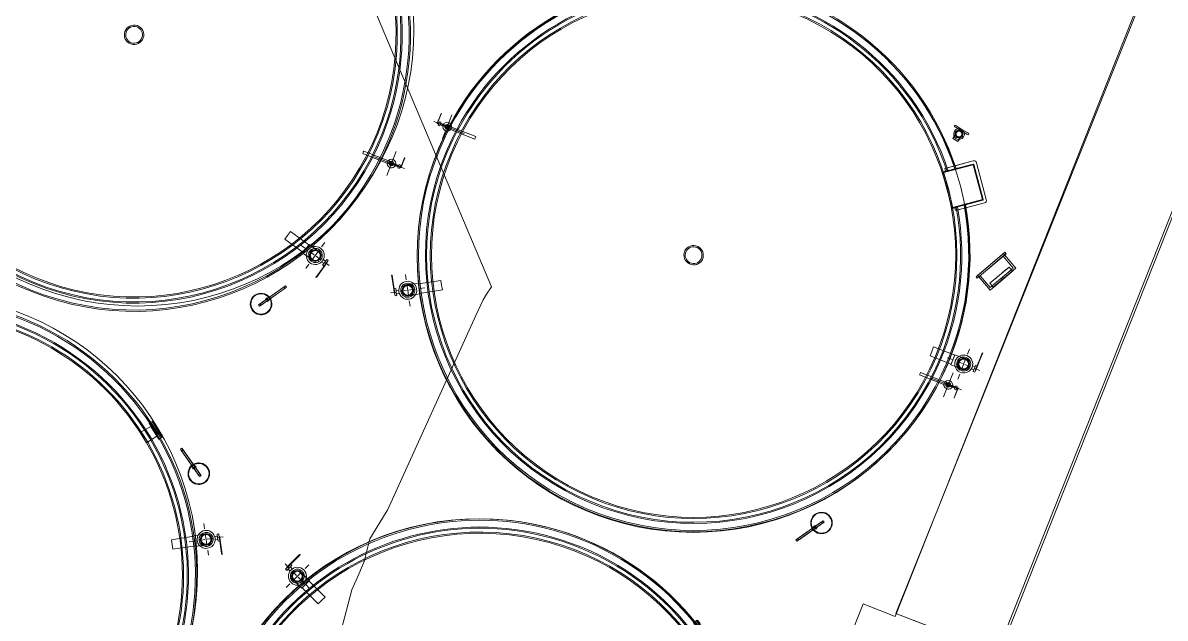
# Model space of a CAD drawing. Header units: metres. Extents: x -207 to 292, y -187 to 169.
# Drawn here: x -36 to -14.71, y -16.99 to -5.9 of the extents above; entities that cross this region are included whole.
import ezdxf

# ---------------------------------------------------------------- set-up
doc = ezdxf.new("R2010")
doc.units = ezdxf.units.M
doc.linetypes.add('Dash', pattern=[0.006, 0.003, -0.003])
for name, color, linetype, lineweight in [('C-TOPO', 7, 'Continuous', 9), ('C-TOPO-MAJR', 7, 'Continuous', 35), ('E-ELEC-EQPM', 7, 'Continuous', 9), ('EQUIPOS PIS', 7, 'Continuous', 9), ('P-SANR-FIXT', 7, 'Continuous', 9), ('P-SANR-FIXT-HDLN', 7, 'Dash', 9), ('VEREDAS', 7, 'Continuous', 9)]:
    doc.layers.add(name, color=color, linetype=linetype, lineweight=lineweight)
doc.layers.add('PR10-ARQ-PL-001-Emplazamiento-C-1_dwg', color=7, linetype='Continuous', lineweight=9, true_color=0x767676)

# ---------------------------------------------------------------- blocks, each defined once
blk = doc.blocks.new('M_Estanque-Terraza - M_Estanque-Terraza-2331352-PLANTA EMPLAZAMIENTO ACTUALIZADO')
at = {"layer": 'P-SANR-FIXT'}
for p, q in [((-4.04, -2.86), (-4.466, -3.222)), ((-4.466, -3.222), (-4.04, -2.86)), ((-4.04, -2.86), (-4.466, -3.222)), ((-4.466, -3.222), (-4.04, -2.86)), ((-4.415, -3.253), (-3.976, -2.879)), ((-4.415, -3.253), (-4.007, -2.906)), ((-4.007, -2.906), (-4.415, -3.253)), ((-4.415, -3.253), (-4.007, -2.906)), ((-4.007, -2.906), (-4.415, -3.253)), ((-3.95, -2.873), (-4.407, -3.262)), ((-4.407, -3.262), (-3.967, -2.887)), ((-4.04, -2.86), (-4.175, -2.975)), ((-4.175, -2.975), (-4.04, -2.86)), ((-4.044, -2.937), (-4.161, -3.037)), ((-3.974, -2.877), (-4.142, -3.021)), ((-4.142, -3.021), (-4.007, -2.906)), ((-4.007, -2.906), (-4.142, -3.021)), ((-4.142, -3.021), (-4.027, -2.922)), ((-4.194, -2.991), (-4.466, -3.222)), ((-4.466, -3.222), (-4.194, -2.991)), ((-4.161, -3.037), (-4.415, -3.253)), ((-4.161, -3.037), (-4.415, -3.253)), ((-4.415, -3.253), (-4.161, -3.037)), ((-4.471, -3.292), (-4.012, -3.832)), ((-4.012, -3.832), (-4.471, -3.292)), ((-4.471, -3.292), (-4.012, -3.832)), ((-4.012, -3.832), (-4.471, -3.292)), ((-4.471, -3.292), (-4.012, -3.832)), ((-4.012, -3.832), (-4.471, -3.292)), ((-3.981, -3.781), (-4.416, -3.27)), ((-4.416, -3.27), (-3.981, -3.781)), ((-3.981, -3.781), (-4.416, -3.27)), ((-4.416, -3.27), (-3.981, -3.781)), ((-4.416, -3.27), (-3.981, -3.781)), ((-3.981, -3.781), (-4.416, -3.27)), ((-4.416, -3.27), (-3.981, -3.781)), ((-3.981, -3.781), (-4.416, -3.27)), ((-3.972, -3.773), (-4.407, -3.262)), ((-4.407, -3.262), (-3.972, -3.773)), ((-3.972, -3.773), (-3.519, -3.388)), ((-3.536, -3.402), (-3.972, -3.773)), ((3.617, -3.281), (3.462, -3.441)), ((3.617, -3.281), (3.462, -3.441)), ((3.462, -3.441), (3.541, -3.362)), ((3.541, -3.362), (3.617, -3.281)), ((3.826, -3.397), (3.586, -3.645)), ((3.826, -3.397), (3.586, -3.645)), ((3.779, -3.443), (3.617, -3.281)), ((3.826, -3.397), (3.779, -3.443)), ((3.87, -3.441), (3.826, -3.397)), ((-3.529, -3.412), (-3.964, -3.783)), ((-3.56, -3.439), (-3.964, -3.783)), ((-3.964, -3.783), (-3.56, -3.439)), ((-3.56, -3.439), (-3.964, -3.783)), ((-3.964, -3.783), (-3.56, -3.439)), ((-3.964, -3.783), (-3.714, -3.57)), ((-3.714, -3.57), (-3.964, -3.783)), ((-3.964, -3.783), (-3.714, -3.57)), ((-3.941, -3.837), (-3.521, -3.479)), ((-3.521, -3.479), (-3.941, -3.837)), ((-3.941, -3.837), (-3.521, -3.479)), ((-3.521, -3.479), (-3.941, -3.837)), ((-3.941, -3.837), (-3.675, -3.61)), ((-3.675, -3.61), (-3.941, -3.837)), ((-3.714, -3.57), (-3.597, -3.47)), ((-3.695, -3.554), (-3.527, -3.411)), ((-3.695, -3.554), (-3.56, -3.439)), ((-3.56, -3.439), (-3.695, -3.554)), ((-3.58, -3.455), (-3.695, -3.554)), ((-3.656, -3.594), (-3.521, -3.479)), ((-3.521, -3.479), (-3.656, -3.594)), ((3.462, -3.441), (3.63, -3.597)), ((3.63, -3.597), (3.586, -3.645)), ((3.779, -3.443), (3.63, -3.597)), ((3.779, -3.443), (3.63, -3.597)), ((3.87, -3.441), (3.631, -3.688)), ((3.87, -3.441), (3.631, -3.688)), ((3.634, -3.691), (3.872, -3.444)), ((3.634, -3.691), (3.872, -3.444)), ((3.882, -3.453), (3.644, -3.699)), ((3.882, -3.453), (3.644, -3.699)), ((3.776, -3.562), (3.749, -3.591)), ((3.776, -3.562), (3.749, -3.591)), ((3.776, -3.562), (3.749, -3.591)), ((3.776, -3.562), (3.749, -3.591)), ((3.749, -3.591), (3.757, -3.598)), ((3.749, -3.591), (3.757, -3.598)), ((3.757, -3.598), (3.784, -3.569)), ((3.757, -3.598), (3.784, -3.569)), ((3.757, -3.598), (3.784, -3.569)), ((3.757, -3.598), (3.784, -3.569)), ((3.784, -3.569), (3.776, -3.562)), ((3.784, -3.569), (3.776, -3.562)), ((3.839, -3.497), (3.816, -3.521)), ((3.839, -3.497), (3.816, -3.521)), ((3.816, -3.521), (3.824, -3.529)), ((3.816, -3.521), (3.824, -3.529)), ((3.843, -3.492), (3.82, -3.517)), ((3.843, -3.492), (3.82, -3.517)), ((3.824, -3.529), (3.847, -3.504)), ((3.824, -3.529), (3.847, -3.504)), ((3.828, -3.525), (3.851, -3.5)), ((3.828, -3.525), (3.851, -3.5)), ((3.857, -3.478), (3.843, -3.492)), ((3.843, -3.492), (3.851, -3.5)), ((3.851, -3.5), (3.843, -3.492)), ((3.851, -3.5), (3.843, -3.492)), ((3.851, -3.5), (3.865, -3.486)), ((3.871, -3.464), (3.857, -3.478)), ((3.865, -3.486), (3.879, -3.471)), ((3.879, -3.471), (3.871, -3.464)), ((3.882, -3.453), (3.872, -3.444)), ((3.586, -3.645), (3.631, -3.688)), ((3.634, -3.691), (3.644, -3.699)), ((3.668, -3.674), (3.654, -3.689)), ((3.654, -3.689), (3.662, -3.696)), ((3.662, -3.696), (3.676, -3.682)), ((3.682, -3.66), (3.668, -3.674)), ((3.676, -3.682), (3.69, -3.668)), ((3.705, -3.635), (3.682, -3.66)), ((3.705, -3.635), (3.682, -3.66)), ((3.69, -3.668), (3.682, -3.66)), ((3.682, -3.66), (3.69, -3.668)), ((3.682, -3.66), (3.69, -3.668)), ((3.709, -3.631), (3.686, -3.656)), ((3.709, -3.631), (3.686, -3.656)), ((3.69, -3.668), (3.713, -3.643)), ((3.69, -3.668), (3.713, -3.643)), ((3.694, -3.663), (3.717, -3.639)), ((3.694, -3.663), (3.717, -3.639)), ((3.717, -3.639), (3.709, -3.631)), ((3.717, -3.639), (3.709, -3.631))]:
    blk.add_line(p, q, dxfattribs=at)
at = {"layer": 'P-SANR-FIXT', "flags": 128}
for points in [[(-3.976, -2.879), (-3.983, -2.885), (-3.991, -2.892), (-3.999, -2.898), (-4.006, -2.905), (-4.014, -2.911), (-4.021, -2.918), (-4.029, -2.924), (-4.037, -2.931), (-4.044, -2.937)], [(-4.027, -2.922), (-4.022, -2.918), (-4.016, -2.913), (-4.011, -2.909), (-4.006, -2.904), (-4.001, -2.9), (-3.995, -2.895), (-3.99, -2.891), (-3.985, -2.886), (-3.979, -2.882), (-3.974, -2.877)], [(-3.967, -2.887), (-3.962, -2.882), (-3.956, -2.878), (-3.95, -2.873)], [(-3.519, -3.388), (-3.525, -3.392), (-3.53, -3.397), (-3.536, -3.402)], [(-3.597, -3.47), (-3.59, -3.464), (-3.582, -3.457), (-3.574, -3.451), (-3.567, -3.444), (-3.559, -3.438), (-3.552, -3.431), (-3.544, -3.425), (-3.536, -3.418), (-3.529, -3.412)], [(-3.527, -3.411), (-3.533, -3.415), (-3.538, -3.42), (-3.543, -3.424), (-3.548, -3.429), (-3.554, -3.433), (-3.559, -3.438), (-3.564, -3.442), (-3.569, -3.446), (-3.575, -3.451), (-3.58, -3.455)]]:
    blk.add_lwpolyline(points, dxfattribs=at)
at = {"layer": 'P-SANR-FIXT'}
for centre, radius, start, end in [((0, 0), 5.152, 0, 180), ((0, 0), 5.152, 0, 180), ((0, 0), 5.127, 360, 180), ((0, 0), 5.127, 360, 180), ((0, 0), 4.998, 360, 180), ((0, 0), 4.976, 360, 180), ((0, 0), 4.906, 0, 180), ((0, 0), 4.883, 0, 180), ((0, 0), 5.152, 180, 216.1202), ((0, 0), 5.152, 180, 216.1202), ((0, 0), 5.127, 180, 216.0991), ((0, 0), 5.127, 180, 216.0991), ((0, 0), 4.998, 180, 215.9878), ((0, 0), 4.976, 180, 215.9675), ((0, 0), 4.906, 180, 0), ((0, 0), 4.883, 180, 0), ((0, 0), 5.152, 223.8638, 0), ((0, 0), 5.152, 223.8638, 0), ((0, 0), 5.127, 223.8805, 0), ((0, 0), 5.127, 223.8805, 0), ((0, 0), 4.998, 223.9693, 0), ((0, 0), 4.976, 223.9856, 360), ((0, 0), 0.181, 360, 180), ((0, 0), 0.181, 0, 180), ((0, 0), 0.181, 180, 360), ((0, 0), 0.181, 180, 0), ((0, 0), 0.156, 0, 180), ((0, 0), 0.156, 0, 180), ((0, 0), 0.156, 180, 0), ((0, 0), 0.156, 180, 0), ((0, 0), 5.127, 215.4667, 216.0991), ((0, 0), 5.127, 215.4667, 216.0991), ((0, 0), 4.95, 215.2893, 215.9444), ((0, 0), 4.95, 215.2893, 215.9444), ((0, 0), 4.95, 215.2893, 215.9444), ((0, 0), 4.95, 215.2893, 215.9444), ((0, 0), 4.95, 215.2893, 215.9444), ((0, 0), 4.95, 215.2893, 215.9444), ((0, 0), 4.908, 215.9062, 224.0344), ((0.035, 0.026), 4.95, 215.9127, 216.052), ((0, 0), 4.884, 216.0253, 223.911), ((0, 0), 5.152, 215.4908, 216.1202), ((0, 0), 5.152, 215.4908, 216.1202), ((-4.433, -3.26), 0.05, 130.4267, 220.4267), ((-4.433, -3.26), 0.05, 130.4267, 220.4267), ((-4.433, -3.26), 0.05, 130.4267, 220.4267), ((-4.433, -3.26), 0.05, 130.4267, 220.4267), ((-4.433, -3.26), 0.05, 130.4267, 220.4267), ((-4.433, -3.26), 0.05, 130.4267, 220.4267), ((-4.407, -3.262), 0.012, 130.4267, 220.4267), ((-4.407, -3.262), 0.012, 130.4267, 220.4267), ((-4.407, -3.262), 0.012, 130.4267, 220.4267), ((-4.407, -3.262), 0.012, 130.4267, 220.4267), ((-4.407, -3.262), 0.012, 130.4267, 220.4267), ((-4.407, -3.262), 0.012, 130.4267, 220.4267), ((-4.407, -3.262), 0.012, 130.4267, 220.4267), ((-4.407, -3.262), 0.012, 130.4267, 220.4267), ((0.035, 0.026), 4.95, 223.8331, 223.9723), ((0, 0), 5.152, 223.8638, 224.4924), ((0, 0), 5.152, 223.8638, 224.4924), ((0, 0), 5.127, 223.8805, 224.5122), ((0, 0), 5.127, 223.8805, 224.5122), ((0, 0), 4.95, 224.0039, 224.6583), ((0, 0), 4.95, 224.0039, 224.6583), ((0, 0), 4.95, 224.0039, 224.6583), ((0, 0), 4.95, 224.0039, 224.6583), ((0, 0), 4.95, 224.0039, 224.6583), ((0, 0), 4.95, 224.0039, 224.6583), ((-3.974, -3.799), 0.05, 220.4267, 310.4267), ((-3.974, -3.799), 0.05, 220.4267, 310.4267), ((-3.974, -3.799), 0.05, 220.4267, 310.4267), ((-3.974, -3.799), 0.05, 220.4267, 310.4267), ((-3.974, -3.799), 0.05, 220.4267, 310.4267), ((-3.974, -3.799), 0.05, 220.4267, 310.4267), ((-3.972, -3.773), 0.012, 220.4267, 310.4267), ((-3.972, -3.773), 0.012, 220.4267, 310.4267), ((-3.972, -3.773), 0.012, 220.4267, 310.4267), ((-3.972, -3.773), 0.012, 220.4267, 310.4267), ((-3.972, -3.773), 0.012, 220.4267, 310.4267), ((-3.972, -3.773), 0.012, 220.4267, 310.4267), ((-3.972, -3.773), 0.012, 220.4267, 310.4267), ((-3.972, -3.773), 0.012, 220.4267, 310.4267)]:
    blk.add_arc(centre, radius, start, end, dxfattribs=at)
for major_axis, ratio, start_param, end_param in [((-2.955, 3.944), 0.99567, 1.554548, 1.55699), ((-2.956, 3.945), 0.995671, 1.693392, 1.695831)]:
    blk.add_ellipse((0.001, 0.001), major_axis=major_axis, ratio=ratio, start_param=start_param, end_param=end_param, dxfattribs=at)
blk = doc.blocks.new('M_Tuberia Exterior 01 - M_Tuberia Exterior 01-2160598-PLANTA EMPLAZAMIENTO ACTUALIZADO')
at = {"layer": 'P-SANR-FIXT'}
for p, q in [((-0.013, 0.016), (-0.049, 0.016)), ((-0.049, 0.016), (-0.049, -0.016)), ((-0.049, 0.016), (0.534, 0.016)), ((-0.013, -0.016), (-0.013, 0.016)), ((0.569, 0.016), (-0.013, 0.016)), ((0.119, 0.016), (0.119, 0.025)), ((0.119, 0.025), (0.169, 0.025)), ((0.169, 0.025), (0.119, 0.025)), ((0.119, 0.025), (0.119, 0.016)), ((0.169, 0.016), (0.119, 0.016)), ((0.119, 0.016), (0.169, 0.016)), ((0.135, 0.034), (0.135, 0.025)), ((0.153, 0.034), (0.135, 0.034)), ((0.153, 0.034), (0.135, 0.034)), ((0.153, 0.025), (0.135, 0.025)), ((0.153, 0.025), (0.135, 0.025)), ((0.135, 0.016), (0.135, -0.016)), ((0.135, 0.016), (0.153, 0.016)), ((0.135, 0.016), (0.153, 0.016)), ((0.153, 0.025), (0.153, 0.034)), ((0.153, -0.016), (0.153, 0.016)), ((0.169, 0.025), (0.169, 0.016)), ((0.169, 0.016), (0.169, 0.025)), ((0.534, -0.016), (0.534, 0.016)), ((0.534, 0.016), (0.569, 0.016)), ((0.569, 0.016), (0.569, -0.016)), ((-0.049, -0.016), (-0.013, -0.016)), ((-0.049, -0.016), (0.534, -0.016)), ((-0.013, -0.016), (0.569, -0.016)), ((0.119, -0.016), (0.169, -0.016)), ((0.119, -0.025), (0.119, -0.016)), ((0.119, -0.016), (0.119, -0.025)), ((0.169, -0.016), (0.119, -0.016)), ((0.169, -0.025), (0.119, -0.025)), ((0.119, -0.025), (0.169, -0.025)), ((0.153, -0.016), (0.135, -0.016)), ((0.153, -0.016), (0.135, -0.016)), ((0.135, -0.025), (0.135, -0.031)), ((0.135, -0.025), (0.153, -0.025)), ((0.135, -0.025), (0.153, -0.025)), ((0.135, -0.031), (0.153, -0.031)), ((0.135, -0.031), (0.153, -0.031)), ((0.153, -0.031), (0.153, -0.025)), ((0.169, -0.016), (0.169, -0.025)), ((0.169, -0.025), (0.169, -0.016)), ((0.569, -0.016), (0.534, -0.016))]:
    blk.add_line(p, q, dxfattribs=at)
for radius, start, end in [(0.201, 0, 180), (0.201, 360, 180), (0.201, 180, 0), (0.201, 180, 360), (0.191, 360, 180), (0.191, 0, 180), (0.191, 180, 360), (0.191, 180, 0)]:
    blk.add_arc((0, 0), radius, start, end, dxfattribs=at)
blk = doc.blocks.new('M_Tuberia Alimentación-02 - M_Tuberia Alimentación-02-2155587-PLANTA EMPLAZAMIENTO ACTUALIZADO')
at = {"layer": 'P-SANR-FIXT'}
for p, q in [((0, 0), (0, 0.239)), ((-0.19, 0.19), (-0.193, 0.19)), ((-0.193, 0.19), (-0.193, 0.186)), ((-0.193, 0.19), (-0.193, 0.183)), ((-0.193, 0), (-0.193, 0.186)), ((-0.193, 0.183), (-0.193, -0.006)), ((-0.193, 0.183), (-0.19, 0.183)), ((-0.193, 0), (-0.193, -0.014)), ((-0.193, 0), (-0.19, 0)), ((-0.19, 0.183), (-0.19, 0.19)), ((-0.19, 0.186), (-0.19, 0.19)), ((-0.19, 0.186), (-0.19, 0)), ((-0.19, -0.006), (-0.19, 0.183)), ((-0.165, 0.014), (-0.19, 0.014)), ((-0.19, 0.014), (-0.19, 0)), ((-0.19, -0.014), (-0.19, 0)), ((-0.19, 0), (-0.19, -0.014)), ((-0.138, 0.034), (-0.165, 0.034)), ((-0.165, 0), (-0.165, 0.034)), ((-0.165, 0), (-0.165, 0.014)), ((-0.165, -0.014), (-0.165, 0)), ((-0.165, -0.034), (-0.165, 0)), ((-0.138, 0), (-0.138, 0.034)), ((-0.041, 0.014), (-0.138, 0.014)), ((-0.138, 0), (-0.138, 0.014)), ((-0.138, -0.034), (-0.138, 0)), ((-0.138, -0.014), (-0.138, 0)), ((-0.041, 0), (-0.041, 0.014)), ((-0.041, -0.014), (-0.041, 0)), ((0.047, 0.026), (0.042, 0.026)), ((0.047, 0), (0.047, 0.026)), ((0.566, 0.025), (0.047, 0.025)), ((0.047, 0), (0.047, 0.025)), ((0.047, -0.026), (0.047, 0)), ((0.566, 0), (0.566, 0.025)), ((-0.262, 0), (0.341, 0)), ((-0.193, -0.006), (-0.19, -0.006)), ((-0.193, -0.014), (-0.19, -0.014)), ((-0.19, -0.014), (-0.165, -0.014)), ((-0.165, -0.034), (-0.138, -0.034)), ((-0.138, -0.014), (-0.041, -0.014)), ((0, 0), (0, -0.239)), ((0.042, -0.026), (0.047, -0.026)), ((0.047, -0.025), (0.047, 0)), ((0.047, -0.025), (0.566, -0.025)), ((0.566, -0.025), (0.566, 0))]:
    blk.add_line(p, q, dxfattribs=at)
at = {"layer": 'P-SANR-FIXT', "flags": 128}
for points in [[(0.042, 0.026), (0.04, 0.026), (0.039, 0.026), (0.037, 0.026), (0.035, 0.026), (0.034, 0.026), (0.032, 0.026), (0.03, 0.026), (0.029, 0.026), (0.027, 0.026), (0.026, 0.026), (0.024, 0.026), (0.023, 0.026), (0.021, 0.026), (0.02, 0.026), (0.018, 0.026), (0.017, 0.026), (0.016, 0.026), (0.014, 0.026), (0.013, 0.026), (0.012, 0.026), (0.011, 0.026), (0.01, 0.026), (0.009, 0.026), (0.008, 0.026), (0.007, 0.026), (0.006, 0.026), (0.005, 0.026), (0.004, 0.026), (0.004, 0.026), (0.003, 0.026), (0.002, 0.026), (0.002, 0.026), (0.001, 0.026), (0.001, 0.026), (0.001, 0.026), (0, 0.026), (0, 0.026), (0, 0.026), (0, 0.026)], [(0, -0.026), (0, -0.026), (0, -0.026), (0, -0.026), (0.001, -0.026), (0.001, -0.026), (0.001, -0.026), (0.002, -0.026), (0.002, -0.026), (0.003, -0.026), (0.003, -0.026), (0.004, -0.026), (0.005, -0.026), (0.006, -0.026), (0.006, -0.026), (0.007, -0.026), (0.008, -0.026), (0.009, -0.026), (0.01, -0.026), (0.012, -0.026), (0.013, -0.026), (0.014, -0.026), (0.015, -0.026), (0.017, -0.026), (0.018, -0.026), (0.019, -0.026), (0.021, -0.026), (0.022, -0.026), (0.024, -0.026), (0.025, -0.026), (0.027, -0.026), (0.028, -0.026), (0.03, -0.026), (0.032, -0.026), (0.033, -0.026), (0.035, -0.026), (0.037, -0.026), (0.038, -0.026), (0.04, -0.026), (0.042, -0.026), (0.042, -0.026)]]:
    blk.add_lwpolyline(points, dxfattribs=at)
at = {"layer": 'P-SANR-FIXT'}
for radius, start, end in [(0.0814, 360, 180), (0.0814, 360, 180), (0.0814, 360, 180), (0.0814, 360, 180), (0.0814, 180, 360), (0.0814, 180, 360), (0.0814, 180, 360), (0.0814, 180, 360), (0.0411, 0, 180), (0.0411, 360, 180), (0.0411, 360, 180), (0.0411, 360, 180), (0.0411, 360, 180), (0.0411, 360, 180), (0.0411, 180, 0), (0.0411, 180, 360), (0.0411, 180, 360), (0.0411, 180, 360), (0.0411, 180, 360), (0.0411, 180, 360), (0.0264, 0, 180), (0.0264, 180, 0), (0.025, 0, 180), (0.025, 360, 180), (0.025, 180, 0), (0.025, 180, 360)]:
    blk.add_arc((0, 0), radius, start, end, dxfattribs=at)
blk = doc.blocks.new('M_Tuberia Alimentación-02 - M_Tuberia Alimentación-02-2167664-PLANTA EMPLAZAMIENTO ACTUALIZADO')
at = {"layer": 'P-SANR-FIXT'}
for p, q in [((0, 0), (0, 0.239)), ((-0.262, 0), (0.341, 0)), ((-0.19, 0.014), (-0.193, 0.014)), ((-0.193, 0.014), (-0.193, 0)), ((-0.193, 0.006), (-0.193, -0.183)), ((-0.19, 0.006), (-0.193, 0.006)), ((-0.19, 0), (-0.19, 0.014)), ((-0.165, 0.014), (-0.19, 0.014)), ((-0.19, 0.014), (-0.19, 0)), ((-0.19, -0.183), (-0.19, 0.006)), ((-0.19, 0), (-0.19, -0.014)), ((-0.138, 0.034), (-0.165, 0.034)), ((-0.165, 0), (-0.165, 0.034)), ((-0.165, 0), (-0.165, 0.014)), ((-0.165, -0.014), (-0.165, 0)), ((-0.165, -0.034), (-0.165, 0)), ((-0.138, 0), (-0.138, 0.034)), ((-0.041, 0.014), (-0.138, 0.014)), ((-0.138, 0), (-0.138, 0.014)), ((-0.138, -0.034), (-0.138, 0)), ((-0.138, -0.014), (-0.138, 0)), ((-0.041, 0), (-0.041, 0.014)), ((-0.041, -0.014), (-0.041, 0)), ((0, 0), (0, -0.239)), ((0.047, 0.026), (0.042, 0.026)), ((0.047, 0), (0.047, 0.026)), ((0.566, 0.025), (0.047, 0.025)), ((0.047, 0), (0.047, 0.025)), ((0.047, -0.026), (0.047, 0)), ((0.047, -0.025), (0.047, 0)), ((0.566, 0), (0.566, 0.025)), ((0.566, -0.025), (0.566, 0)), ((-0.193, -0.186), (-0.193, 0)), ((-0.19, 0), (-0.193, 0)), ((-0.193, -0.183), (-0.193, -0.19)), ((-0.19, -0.183), (-0.193, -0.183)), ((-0.193, -0.186), (-0.193, -0.19)), ((-0.193, -0.19), (-0.19, -0.19)), ((-0.19, 0), (-0.19, -0.186)), ((-0.19, -0.014), (-0.165, -0.014)), ((-0.19, -0.19), (-0.19, -0.183)), ((-0.19, -0.19), (-0.19, -0.186)), ((-0.165, -0.034), (-0.138, -0.034)), ((-0.138, -0.014), (-0.041, -0.014)), ((0.042, -0.026), (0.047, -0.026)), ((0.047, -0.025), (0.566, -0.025))]:
    blk.add_line(p, q, dxfattribs=at)
at = {"layer": 'P-SANR-FIXT', "flags": 128}
for points in [[(0.042, 0.026), (0.04, 0.026), (0.039, 0.026), (0.037, 0.026), (0.035, 0.026), (0.034, 0.026), (0.032, 0.026), (0.03, 0.026), (0.029, 0.026), (0.027, 0.026), (0.026, 0.026), (0.024, 0.026), (0.023, 0.026), (0.021, 0.026), (0.02, 0.026), (0.018, 0.026), (0.017, 0.026), (0.016, 0.026), (0.014, 0.026), (0.013, 0.026), (0.012, 0.026), (0.011, 0.026), (0.01, 0.026), (0.009, 0.026), (0.008, 0.026), (0.007, 0.026), (0.006, 0.026), (0.005, 0.026), (0.004, 0.026), (0.004, 0.026), (0.003, 0.026), (0.002, 0.026), (0.002, 0.026), (0.001, 0.026), (0.001, 0.026), (0.001, 0.026), (0, 0.026), (0, 0.026), (0, 0.026), (0, 0.026)], [(0, -0.026), (0, -0.026), (0, -0.026), (0, -0.026), (0.001, -0.026), (0.001, -0.026), (0.001, -0.026), (0.002, -0.026), (0.002, -0.026), (0.003, -0.026), (0.003, -0.026), (0.004, -0.026), (0.005, -0.026), (0.006, -0.026), (0.006, -0.026), (0.007, -0.026), (0.008, -0.026), (0.009, -0.026), (0.01, -0.026), (0.012, -0.026), (0.013, -0.026), (0.014, -0.026), (0.015, -0.026), (0.017, -0.026), (0.018, -0.026), (0.019, -0.026), (0.021, -0.026), (0.022, -0.026), (0.024, -0.026), (0.025, -0.026), (0.027, -0.026), (0.028, -0.026), (0.03, -0.026), (0.032, -0.026), (0.033, -0.026), (0.035, -0.026), (0.037, -0.026), (0.038, -0.026), (0.04, -0.026), (0.042, -0.026), (0.042, -0.026)]]:
    blk.add_lwpolyline(points, dxfattribs=at)
at = {"layer": 'P-SANR-FIXT'}
for radius, start, end in [(0.0814, 360, 180), (0.0814, 360, 180), (0.0814, 360, 180), (0.0814, 360, 180), (0.0814, 180, 360), (0.0814, 180, 360), (0.0814, 180, 360), (0.0814, 180, 360), (0.0411, 0, 180), (0.0411, 360, 180), (0.0411, 360, 180), (0.0411, 360, 180), (0.0411, 360, 180), (0.0411, 360, 180), (0.0411, 180, 0), (0.0411, 180, 360), (0.0411, 180, 360), (0.0411, 180, 360), (0.0411, 180, 360), (0.0411, 180, 360), (0.0264, 0, 180), (0.025, 0, 180), (0.025, 360, 180), (0.025, 180, 0), (0.025, 180, 360), (0.0264, 180, 360)]:
    blk.add_arc((0, 0), radius, start, end, dxfattribs=at)
blk = doc.blocks.new('M_Tuberia Alimentación-01 - M_Tuberia Alimentación-01-2152466-PLANTA EMPLAZAMIENTO ACTUALIZADO')
at = {"layer": 'P-SANR-FIXT'}
for p, q in [((-0.248, 0.32), (-0.255, 0.32)), ((-0.255, 0.32), (-0.255, 0.296)), ((-0.255, 0.012), (-0.255, 0.317)), ((-0.248, 0.317), (-0.255, 0.317)), ((-0.255, 0.296), (-0.255, -0.02)), ((-0.248, 0.296), (-0.248, 0.32)), ((-0.248, 0.317), (-0.248, 0.012)), ((-0.248, -0.02), (-0.248, 0.296)), ((-0.255, 0.012), (-0.255, -0.025)), ((-0.255, 0.012), (-0.248, 0.012)), ((-0.216, 0.065), (-0.248, 0.065)), ((-0.248, 0), (-0.248, 0.065)), ((-0.248, -0.025), (-0.248, 0.012)), ((-0.248, -0.065), (-0.248, 0)), ((-0.216, 0.065), (-0.216, 0)), ((-0.168, 0.03), (-0.216, 0.03)), ((-0.216, 0), (-0.216, 0.03)), ((-0.216, 0), (-0.216, -0.065)), ((-0.168, 0.03), (-0.168, 0)), ((-0.168, 0), (-0.168, -0.03)), ((0.215, 0.1), (0.106, 0.1)), ((0.215, 0), (0.215, 0.1)), ((0.639, 0.09), (0.215, 0.09)), ((0.215, 0), (0.215, 0.09)), ((0.215, -0.1), (0.215, 0)), ((0.215, -0.09), (0.215, 0)), ((0.639, 0.09), (0.639, 0)), ((0.639, 0), (0.639, -0.09)), ((-0.255, -0.02), (-0.248, -0.02)), ((-0.255, -0.025), (-0.248, -0.025)), ((-0.248, -0.065), (-0.216, -0.065)), ((-0.216, -0.03), (-0.216, 0)), ((-0.216, -0.03), (-0.168, -0.03)), ((0.106, -0.1), (0.215, -0.1)), ((0.215, -0.09), (0.639, -0.09))]:
    blk.add_line(p, q, dxfattribs=at)
at = {"layer": 'P-SANR-FIXT', "flags": 128}
for points in [[(0.106, 0.1), (0.102, 0.1), (0.097, 0.1), (0.093, 0.1), (0.089, 0.1), (0.085, 0.1), (0.081, 0.1), (0.077, 0.1), (0.073, 0.1), (0.069, 0.1), (0.065, 0.1), (0.061, 0.1), (0.057, 0.1), (0.053, 0.1), (0.05, 0.1), (0.046, 0.1), (0.043, 0.1), (0.039, 0.1), (0.036, 0.1), (0.033, 0.1), (0.03, 0.1), (0.027, 0.1), (0.024, 0.1), (0.022, 0.1), (0.019, 0.1), (0.017, 0.1), (0.015, 0.1), (0.012, 0.1), (0.011, 0.1), (0.009, 0.1), (0.007, 0.1), (0.006, 0.1), (0.004, 0.1), (0.003, 0.1), (0.002, 0.1), (0.002, 0.1), (0.001, 0.1), (0, 0.1), (0, 0.1), (0, 0.1)], [(0, -0.1), (0, -0.1), (0, -0.1), (0.001, -0.1), (0.001, -0.1), (0.002, -0.1), (0.003, -0.1), (0.004, -0.1), (0.005, -0.1), (0.007, -0.1), (0.008, -0.1), (0.01, -0.1), (0.012, -0.1), (0.014, -0.1), (0.016, -0.1), (0.018, -0.1), (0.021, -0.1), (0.024, -0.1), (0.026, -0.1), (0.029, -0.1), (0.032, -0.1), (0.035, -0.1), (0.038, -0.1), (0.042, -0.1), (0.045, -0.1), (0.049, -0.1), (0.052, -0.1), (0.056, -0.1), (0.06, -0.1), (0.064, -0.1), (0.068, -0.1), (0.071, -0.1), (0.076, -0.1), (0.08, -0.1), (0.084, -0.1), (0.088, -0.1), (0.092, -0.1), (0.096, -0.1), (0.101, -0.1), (0.105, -0.1), (0.106, -0.1)]]:
    blk.add_lwpolyline(points, dxfattribs=at)
at = {"layer": 'P-SANR-FIXT'}
for radius, start, end in [(0.168, 360, 180), (0.168, 360, 180), (0.168, 360, 180), (0.168, 360, 180), (0.168, 360, 180), (0.168, 360, 180), (0.168, 180, 360), (0.168, 180, 360), (0.168, 180, 360), (0.168, 180, 360), (0.168, 180, 360), (0.168, 180, 360), (0.131, 0, 180), (0.131, 360, 180), (0.131, 360, 180), (0.131, 360, 180), (0.131, 180, 0), (0.131, 180, 360), (0.131, 180, 360), (0.131, 180, 360), (0.109, 360, 180), (0.109, 360, 180), (0.109, 360, 180), (0.109, 360, 180), (0.109, 180, 360), (0.109, 180, 360), (0.109, 180, 360), (0.109, 180, 360), (0.1, 0, 180), (0.1, 180, 0), (0.091, 0, 180), (0.091, 0, 180), (0.091, 0, 180), (0.091, 0, 180), (0.091, 180, 0), (0.091, 180, 0), (0.091, 180, 0), (0.091, 180, 0)]:
    blk.add_arc((0, 0), radius, start, end, dxfattribs=at)
at = {"layer": 'P-SANR-FIXT-HDLN'}
for p, q in [((0, 0), (0, 0.301)), ((-0.322, 0), (0, 0)), ((0.322, 0), (0, 0)), ((0, 0), (0, -0.301))]:
    blk.add_line(p, q, dxfattribs=at)
blk = doc.blocks.new('M_Tuberia Alimentación-01 - M_Tuberia Alimentación-01-2165010-PLANTA EMPLAZAMIENTO ACTUALIZADO')
at = {"layer": 'P-SANR-FIXT'}
for p, q in [((-0.248, 0.025), (-0.255, 0.025)), ((-0.255, 0.025), (-0.255, -0.012)), ((-0.255, 0.02), (-0.255, -0.296)), ((-0.248, 0.02), (-0.255, 0.02)), ((-0.216, 0.065), (-0.248, 0.065)), ((-0.248, 0), (-0.248, 0.065)), ((-0.248, -0.012), (-0.248, 0.025)), ((-0.248, -0.296), (-0.248, 0.02)), ((-0.248, -0.065), (-0.248, 0)), ((-0.216, 0.065), (-0.216, 0)), ((-0.168, 0.03), (-0.216, 0.03)), ((-0.216, 0), (-0.216, 0.03)), ((-0.216, 0), (-0.216, -0.065)), ((-0.216, -0.03), (-0.216, 0)), ((-0.168, 0.03), (-0.168, 0)), ((-0.168, 0), (-0.168, -0.03)), ((0.215, 0.1), (0.106, 0.1)), ((0.215, 0), (0.215, 0.1)), ((0.639, 0.09), (0.215, 0.09)), ((0.215, 0), (0.215, 0.09)), ((0.215, -0.1), (0.215, 0)), ((0.215, -0.09), (0.215, 0)), ((0.639, 0.09), (0.639, 0)), ((0.639, 0), (0.639, -0.09)), ((-0.255, -0.317), (-0.255, -0.012)), ((-0.248, -0.012), (-0.255, -0.012)), ((-0.248, -0.012), (-0.248, -0.317)), ((-0.248, -0.065), (-0.216, -0.065)), ((-0.216, -0.03), (-0.168, -0.03)), ((0.106, -0.1), (0.215, -0.1)), ((0.215, -0.09), (0.639, -0.09)), ((-0.255, -0.296), (-0.255, -0.32)), ((-0.255, -0.317), (-0.248, -0.317)), ((-0.255, -0.32), (-0.248, -0.32)), ((-0.248, -0.32), (-0.248, -0.296))]:
    blk.add_line(p, q, dxfattribs=at)
at = {"layer": 'P-SANR-FIXT', "flags": 128}
for points in [[(0.106, 0.1), (0.102, 0.1), (0.097, 0.1), (0.093, 0.1), (0.089, 0.1), (0.085, 0.1), (0.081, 0.1), (0.077, 0.1), (0.073, 0.1), (0.069, 0.1), (0.065, 0.1), (0.061, 0.1), (0.057, 0.1), (0.053, 0.1), (0.05, 0.1), (0.046, 0.1), (0.043, 0.1), (0.039, 0.1), (0.036, 0.1), (0.033, 0.1), (0.03, 0.1), (0.027, 0.1), (0.024, 0.1), (0.022, 0.1), (0.019, 0.1), (0.017, 0.1), (0.015, 0.1), (0.012, 0.1), (0.011, 0.1), (0.009, 0.1), (0.007, 0.1), (0.006, 0.1), (0.004, 0.1), (0.003, 0.1), (0.002, 0.1), (0.002, 0.1), (0.001, 0.1), (0, 0.1), (0, 0.1), (0, 0.1)], [(0, -0.1), (0, -0.1), (0, -0.1), (0.001, -0.1), (0.001, -0.1), (0.002, -0.1), (0.003, -0.1), (0.004, -0.1), (0.005, -0.1), (0.007, -0.1), (0.008, -0.1), (0.01, -0.1), (0.012, -0.1), (0.014, -0.1), (0.016, -0.1), (0.018, -0.1), (0.021, -0.1), (0.024, -0.1), (0.026, -0.1), (0.029, -0.1), (0.032, -0.1), (0.035, -0.1), (0.038, -0.1), (0.042, -0.1), (0.045, -0.1), (0.049, -0.1), (0.052, -0.1), (0.056, -0.1), (0.06, -0.1), (0.064, -0.1), (0.068, -0.1), (0.071, -0.1), (0.076, -0.1), (0.08, -0.1), (0.084, -0.1), (0.088, -0.1), (0.092, -0.1), (0.096, -0.1), (0.101, -0.1), (0.105, -0.1), (0.106, -0.1)]]:
    blk.add_lwpolyline(points, dxfattribs=at)
at = {"layer": 'P-SANR-FIXT'}
for radius, start, end in [(0.168, 360, 180), (0.168, 360, 180), (0.168, 360, 180), (0.168, 360, 180), (0.168, 360, 180), (0.168, 360, 180), (0.168, 180, 360), (0.168, 180, 360), (0.168, 180, 360), (0.168, 180, 360), (0.168, 180, 360), (0.168, 180, 360), (0.131, 0, 180), (0.131, 360, 180), (0.131, 360, 180), (0.131, 360, 180), (0.131, 180, 0), (0.131, 180, 360), (0.131, 180, 360), (0.131, 180, 360), (0.109, 360, 180), (0.109, 360, 180), (0.109, 360, 180), (0.109, 360, 180), (0.109, 180, 360), (0.109, 180, 360), (0.109, 180, 360), (0.109, 180, 360), (0.1, 0, 180), (0.091, 0, 180), (0.091, 0, 180), (0.091, 0, 180), (0.091, 0, 180), (0.091, 180, 0), (0.091, 180, 0), (0.091, 180, 0), (0.091, 180, 0), (0.1, 180, 360)]:
    blk.add_arc((0, 0), radius, start, end, dxfattribs=at)
at = {"layer": 'P-SANR-FIXT-HDLN'}
for p, q in [((0, 0), (0, 0.301)), ((-0.322, 0), (0, 0)), ((0.322, 0), (0, 0)), ((0, 0), (0, -0.301))]:
    blk.add_line(p, q, dxfattribs=at)
blk = doc.blocks.new('M_Tuberia Alimentación-04 - M_Tuberia Alimentación-04-2173742-PLANTA EMPLAZAMIENTO ACTUALIZADO')
at = {"layer": 'P-SANR-FIXT'}
for p, q in [((-0.055, 0.129), (-0.055, 0.06)), ((0.055, 0.129), (-0.055, 0.129)), ((0.055, 0.129), (-0.055, 0.129)), ((-0.053, 0.129), (-0.053, 0.068)), ((-0.053, 0.129), (0.053, 0.129)), ((-0.053, 0.129), (0.053, 0.129)), ((0.053, 0.068), (-0.053, 0.068)), ((0.053, 0.068), (-0.053, 0.068)), ((0.053, 0.068), (0.053, 0.129)), ((0.055, 0.06), (0.055, 0.129)), ((-0.15, -0.075), (-0.15, -0.103)), ((-0.126, -0.075), (-0.15, -0.075)), ((-0.15, -0.103), (-0.126, -0.103)), ((0, -0.075), (-0.126, -0.075)), ((-0.126, -0.075), (0, -0.075)), ((0, -0.103), (-0.126, -0.103)), ((-0.126, -0.103), (0, -0.103)), ((0.126, -0.075), (0, -0.075)), ((0, -0.075), (0.126, -0.075)), ((0.126, -0.103), (0, -0.103)), ((0, -0.103), (0.126, -0.103)), ((0.15, -0.075), (0.126, -0.075)), ((0.126, -0.103), (0.15, -0.103)), ((0.15, -0.103), (0.15, -0.075))]:
    blk.add_line(p, q, dxfattribs=at)
at = {"layer": 'P-SANR-FIXT', "flags": 128}
for points in [[(-0.055, 0.06), (-0.055, 0.058), (-0.055, 0.055), (-0.055, 0.053), (-0.055, 0.05), (-0.055, 0.048), (-0.055, 0.046), (-0.055, 0.043), (-0.055, 0.041), (-0.055, 0.039), (-0.055, 0.037), (-0.055, 0.034), (-0.055, 0.032), (-0.055, 0.03), (-0.055, 0.028), (-0.055, 0.026), (-0.055, 0.024), (-0.055, 0.022), (-0.055, 0.02), (-0.055, 0.019), (-0.055, 0.017), (-0.055, 0.015), (-0.055, 0.014), (-0.055, 0.012), (-0.055, 0.011), (-0.055, 0.01), (-0.055, 0.008), (-0.055, 0.007), (-0.055, 0.006), (-0.055, 0.005), (-0.055, 0.004), (-0.055, 0.003), (-0.055, 0.003), (-0.055, 0.002), (-0.055, 0.001), (-0.055, 0.001), (-0.055, 0.001), (-0.055, 0), (-0.055, 0), (-0.055, 0)], [(0.055, 0), (0.055, 0), (0.055, 0), (0.055, 0), (0.055, 0.001), (0.055, 0.001), (0.055, 0.002), (0.055, 0.002), (0.055, 0.003), (0.055, 0.004), (0.055, 0.005), (0.055, 0.006), (0.055, 0.007), (0.055, 0.008), (0.055, 0.009), (0.055, 0.01), (0.055, 0.012), (0.055, 0.013), (0.055, 0.015), (0.055, 0.017), (0.055, 0.018), (0.055, 0.02), (0.055, 0.022), (0.055, 0.024), (0.055, 0.026), (0.055, 0.028), (0.055, 0.03), (0.055, 0.032), (0.055, 0.034), (0.055, 0.036), (0.055, 0.038), (0.055, 0.041), (0.055, 0.043), (0.055, 0.045), (0.055, 0.047), (0.055, 0.05), (0.055, 0.052), (0.055, 0.055), (0.055, 0.057), (0.055, 0.059), (0.055, 0.06)]]:
    blk.add_lwpolyline(points, dxfattribs=at)
at = {"layer": 'P-SANR-FIXT'}
for radius, start, end in [(0.101, 360, 180), (0.101, 0, 180), (0.101, 0, 180), (0.101, 0, 180), (0.101, 180, 360), (0.101, 180, 0), (0.101, 180, 0), (0.101, 180, 0), (0.0743, 0, 180), (0.0743, 0, 180), (0.0743, 180, 0), (0.0743, 180, 0), (0.0665, 360, 180), (0.0665, 0, 180), (0.0665, 180, 360), (0.0665, 180, 0), (0.0597, 0, 180), (0.0597, 0, 180), (0.0597, 180, 0), (0.0597, 180, 0), (0.0572, 360, 180), (0.0572, 0, 180), (0.0572, 180, 360), (0.0572, 180, 0), (0.055, 0, 180), (0.0547, 360, 180), (0.0547, 0, 180), (0.055, 180, 0), (0.0547, 180, 360), (0.0547, 180, 0)]:
    blk.add_arc((0, 0), radius, start, end, dxfattribs=at)
blk = doc.blocks.new('Mod-Tablero Electrico Exterior - Mod-Tablero Electrico Exterior-2334254-PLANTA EMPLAZAMIENTO ACTUALIZADO')
at = {"layer": 'E-ELEC-EQPM'}
for p, q in [((-0.352, -0.035), (-0.352, 0)), ((-0.352, 0), (-0.317, 0)), ((-0.352, -0.035), (-0.352, 0)), ((-0.352, 0), (0.352, 0)), ((-0.317, -0.035), (-0.317, 0)), ((-0.317, 0), (-0.317, -0.035)), ((0.317, 0), (-0.317, 0)), ((0.317, 0), (-0.317, 0)), ((-0.317, 0), (-0.317, -0.035)), ((-0.317, 0), (-0.317, -0.035)), ((0.317, 0), (-0.317, 0)), ((0.317, -0.035), (0.317, 0)), ((0.317, 0), (0.317, -0.035)), ((0.317, 0), (0.317, -0.035)), ((0.352, 0), (0.317, 0)), ((0.317, -0.035), (0.317, 0)), ((0.352, -0.035), (0.352, 0)), ((0.352, 0), (0.352, -0.035)), ((-0.317, -0.035), (-0.352, -0.035)), ((0.352, -0.035), (-0.352, -0.035)), ((0.317, -0.035), (-0.317, -0.035)), ((-0.317, -0.035), (0.317, -0.035)), ((-0.317, -0.035), (-0.317, -0.36)), ((-0.317, -0.035), (-0.317, -0.36)), ((-0.282, -0.035), (-0.317, -0.035)), ((-0.317, -0.035), (-0.282, -0.035)), ((-0.317, -0.36), (-0.317, -0.035)), ((-0.317, -0.36), (-0.317, -0.035)), ((-0.317, -0.035), (0.317, -0.035)), ((0.317, -0.035), (-0.317, -0.035)), ((-0.317, -0.035), (0.317, -0.035)), ((-0.282, -0.035), (-0.282, -0.325)), ((-0.282, -0.325), (-0.282, -0.035)), ((0.282, -0.325), (0.282, -0.035)), ((0.317, -0.035), (0.282, -0.035)), ((0.282, -0.035), (0.317, -0.035)), ((0.282, -0.035), (0.282, -0.325)), ((0.317, -0.36), (0.317, -0.035)), ((0.317, -0.035), (0.317, -0.36)), ((0.317, -0.36), (0.317, -0.035)), ((0.317, -0.035), (0.317, -0.36)), ((0.317, -0.035), (0.352, -0.035)), ((0.317, -0.36), (-0.317, -0.36)), ((-0.317, -0.36), (0.317, -0.36)), ((-0.317, -0.36), (0.317, -0.36)), ((0.317, -0.36), (-0.317, -0.36)), ((-0.282, -0.325), (0.282, -0.325)), ((0.282, -0.325), (-0.282, -0.325)), ((-0.235, -0.26), (0.234, -0.26)), ((0.234, -0.26), (-0.235, -0.26)), ((-0.235, -0.26), (-0.235, -0.36)), ((-0.235, -0.36), (-0.235, -0.26)), ((0.234, -0.357), (-0.235, -0.357)), ((-0.235, -0.357), (0.234, -0.357)), ((-0.235, -0.36), (-0.235, -0.357)), ((-0.235, -0.36), (-0.235, -0.357)), ((0.234, -0.36), (-0.235, -0.36)), ((-0.235, -0.36), (0.234, -0.36)), ((-0.235, -0.36), (0.234, -0.36)), ((0.234, -0.36), (-0.235, -0.36)), ((-0.076, -0.26), (-0.175, -0.26)), ((-0.175, -0.26), (-0.076, -0.26)), ((-0.076, -0.26), (-0.175, -0.26)), ((-0.175, -0.26), (-0.076, -0.26)), ((0.018, -0.325), (-0.017, -0.325)), ((-0.017, -0.325), (-0.017, -0.36)), ((-0.017, -0.36), (-0.017, -0.325)), ((-0.017, -0.325), (0.018, -0.325)), ((-0.017, -0.36), (0.018, -0.36)), ((0.018, -0.36), (-0.017, -0.36)), ((0.018, -0.36), (0.018, -0.325)), ((0.018, -0.325), (0.018, -0.36)), ((0.172, -0.26), (0.072, -0.26)), ((0.072, -0.26), (0.172, -0.26)), ((0.172, -0.26), (0.072, -0.26)), ((0.072, -0.26), (0.172, -0.26)), ((0.234, -0.36), (0.234, -0.26)), ((0.234, -0.36), (0.234, -0.26)), ((0.234, -0.357), (0.234, -0.36)), ((0.234, -0.36), (0.234, -0.357))]:
    blk.add_line(p, q, dxfattribs=at)
blk = doc.blocks.new('YADRAN_LASQUEMAS_ARQ_MO_002_TERRAZAS_rvt-1-PLANTA EMPLAZAMIENTO ACTUALIZADO')
at = {"layer": 'E-ELEC-EQPM', "lineweight": 9, "rotation": 40.40999999999966}
blk.add_blockref('Mod-Tablero Electrico Exterior - Mod-Tablero Electrico Exterior-2334254-PLANTA EMPLAZAMIENTO ACTUALIZADO', (-17.971, -10.405), dxfattribs=at)
at = {"layer": 'P-SANR-FIXT', "lineweight": 9}
for name, p, rotation in [('M_Estanque-Terraza - M_Estanque-Terraza-2331352-PLANTA EMPLAZAMIENTO ACTUALIZADO', (-19.502, -0.122), 78.54031501031002), ('M_Estanque-Terraza - M_Estanque-Terraza-2331352-PLANTA EMPLAZAMIENTO ACTUALIZADO', (-33.932, -6.125), 161.0051743834256), ('M_Estanque-Terraza - M_Estanque-Terraza-2331352-PLANTA EMPLAZAMIENTO ACTUALIZADO', (-23.503, -10.231), 154.3771250521), ('M_Tuberia Alimentación-02 - M_Tuberia Alimentación-02-2155587-PLANTA EMPLAZAMIENTO ACTUALIZADO', (-28.098, -7.837), 338.4099999999991), ('M_Tuberia Alimentación-04 - M_Tuberia Alimentación-04-2173742-PLANTA EMPLAZAMIENTO ACTUALIZADO', (-18.556, -7.974), 148.4099999999993), ('M_Tuberia Alimentación-02 - M_Tuberia Alimentación-02-2167664-PLANTA EMPLAZAMIENTO ACTUALIZADO', (-29.134, -8.522), 158.409999999999), ('M_Tuberia Alimentación-01 - M_Tuberia Alimentación-01-2152466-PLANTA EMPLAZAMIENTO ACTUALIZADO', (-30.554, -10.237), 144.0752057122119), ('M_Estanque-Terraza - M_Estanque-Terraza-2331352-PLANTA EMPLAZAMIENTO ACTUALIZADO', (-37.915, -16.19), 75.14846314682636), ('M_Tuberia Alimentación-01 - M_Tuberia Alimentación-01-2152466-PLANTA EMPLAZAMIENTO ACTUALIZADO', (-28.831, -10.885), 8.509564369674864), ('M_Tuberia Exterior 01 - M_Tuberia Exterior 01-2160598-PLANTA EMPLAZAMIENTO ACTUALIZADO', (-31.564, -11.141), 34.99999999999979), ('M_Tuberia Alimentación-01 - M_Tuberia Alimentación-01-2165010-PLANTA EMPLAZAMIENTO ACTUALIZADO', (-18.47, -12.259), 158.4099999999992), ('M_Tuberia Alimentación-02 - M_Tuberia Alimentación-02-2155587-PLANTA EMPLAZAMIENTO ACTUALIZADO', (-18.756, -12.646), 158.409999999999), ('M_Tuberia Exterior 01 - M_Tuberia Exterior 01-2160598-PLANTA EMPLAZAMIENTO ACTUALIZADO', (-32.725, -14.302), 125.0000000000001), ('M_Estanque-Terraza - M_Estanque-Terraza-2331352-PLANTA EMPLAZAMIENTO ACTUALIZADO', (-27.486, -20.296), 80.56960698049033), ('M_Tuberia Exterior 01 - M_Tuberia Exterior 01-2160598-PLANTA EMPLAZAMIENTO ACTUALIZADO', (-21.12, -15.22), 215), ('M_Tuberia Alimentación-01 - M_Tuberia Alimentación-01-2152466-PLANTA EMPLAZAMIENTO ACTUALIZADO', (-32.589, -15.526), 188.5095643696746), ('M_Tuberia Alimentación-01 - M_Tuberia Alimentación-01-2152466-PLANTA EMPLAZAMIENTO ACTUALIZADO', (-30.887, -16.212), 314.999999999999)]:
    blk.add_blockref(name, p, dxfattribs=dict(at, rotation=rotation))
blk = doc.blocks.new('PR10-ARQ-PL-001-Emplazamiento-C-1_dwg-674643-PLANTA EMPLAZAMIENTO ACTUALIZADO')
at = {"layer": 'C-TOPO', "flags": 128}
blk.add_lwpolyline([(-11.743, -2.353), (-13.527, -6.853), (-14.269, -8.726), (-17.656, -17.266), (-17.807, -17.647), (-19.732, -16.908), (-18.909, -14.852), (-16.214, -8.114), (-14.794, -4.564)], dxfattribs=at)
blk.add_lwpolyline([(-11.743, -2.353), (-13.527, -6.853), (-14.269, -8.726), (-17.656, -17.266), (-17.807, -17.647), (-19.732, -16.908), (-18.909, -14.852), (-16.214, -8.114), (-14.794, -4.564)], dxfattribs=at)
at = {"layer": 'C-TOPO-MAJR', "color": 1, "lineweight": 9, "true_color": 0xff0000, "flags": 128}
blk.add_lwpolyline([(-39.578, -46.82), (-33.023, -25.185), (-31.903, -22.744), (-31.09, -20.703), (-30.954, -20.378), (-30.822, -20.089), (-29.873, -16.466), (-29.74, -16.174), (-29.645, -15.937), (-29.535, -15.516), (-29.235, -15.019), (-29.211, -14.98), (-27.56, -11.353), (-27.427, -11.06), (-27.365, -10.957), (-27.268, -10.821), (-30.958, -2.078)], dxfattribs=at)
at = {"layer": 'EQUIPOS PIS'}
for centre in [(-33.864, -6.031), (-23.51, -10.248), (-37.894, -16.114), (-27.498, -20.289)]:
    blk.add_circle(centre, 5.147, dxfattribs=at)
at = {"layer": 'VEREDAS', "flags": 128}
for points in [[(-7.983, 2.157), (-8.459, 0.964), (-13.321, -0.77), (-19.749, -16.964), (-20.344, -16.728), (-20.905, -18.142), (-20.587, -19.075), (-26.736, -34.568)], [(-6.192, 1.447), (-7.002, -0.582), (-11.775, -2.332), (-24.859, -35.3)]]:
    blk.add_lwpolyline(points, dxfattribs=at)

msp = doc.modelspace()

# ---------------------------------------------------------------- linework, layer by layer
at = {"layer": 'C-TOPO'}
for p, q in [((-16.214, -8.114), (-14.794, -4.564)), ((-14.794, -4.564), (-16.214, -8.114)), ((-18.909, -14.852), (-16.214, -8.114)), ((-16.214, -8.114), (-18.909, -14.852)), ((-14.269, -8.726), (-17.656, -17.266)), ((-17.656, -17.266), (-14.269, -8.726)), ((-19.732, -16.908), (-18.909, -14.852)), ((-18.909, -14.852), (-19.732, -16.908)), ((-17.807, -17.647), (-19.732, -16.908)), ((-17.807, -17.647), (-19.732, -16.908))]:
    msp.add_line(p, q, dxfattribs=at)
at = {"layer": 'C-TOPO-MAJR', "color": 1, "lineweight": 9, "true_color": 0xff0000, "flags": 128}
msp.add_lwpolyline([(-39.578, -46.82), (-33.023, -25.185), (-31.903, -22.744), (-31.09, -20.703), (-30.954, -20.378), (-30.822, -20.089), (-29.873, -16.466), (-29.74, -16.174), (-29.645, -15.937), (-29.535, -15.516), (-29.235, -15.019), (-29.211, -14.98), (-27.56, -11.353), (-27.427, -11.06), (-27.365, -10.957), (-27.268, -10.821), (-30.958, -2.078)], dxfattribs=at)

# ---------------------------------------------------------------- block references
at = {"lineweight": 5}
msp.add_blockref('YADRAN_LASQUEMAS_ARQ_MO_002_TERRAZAS_rvt-1-PLANTA EMPLAZAMIENTO ACTUALIZADO', (0, 0), dxfattribs=at)
at = {"layer": 'PR10-ARQ-PL-001-Emplazamiento-C-1_dwg', "color": 7}
msp.add_blockref('PR10-ARQ-PL-001-Emplazamiento-C-1_dwg-674643-PLANTA EMPLAZAMIENTO ACTUALIZADO', (0, 0), dxfattribs=at)

doc.saveas('drawing.dxf')
